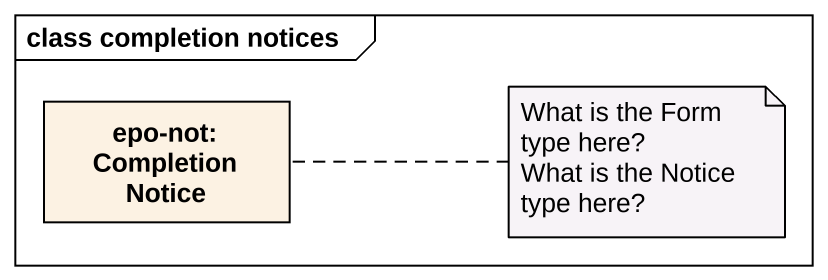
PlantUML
@startuml
mainframe class completion notices
hide circle
hide empty members
class "epo-not:CompletionNotice" as epo_not_CompletionNotice
note right of epo_not_CompletionNotice
  What is the Form type here?
  What is the Notice type here?
end note
@enduml
